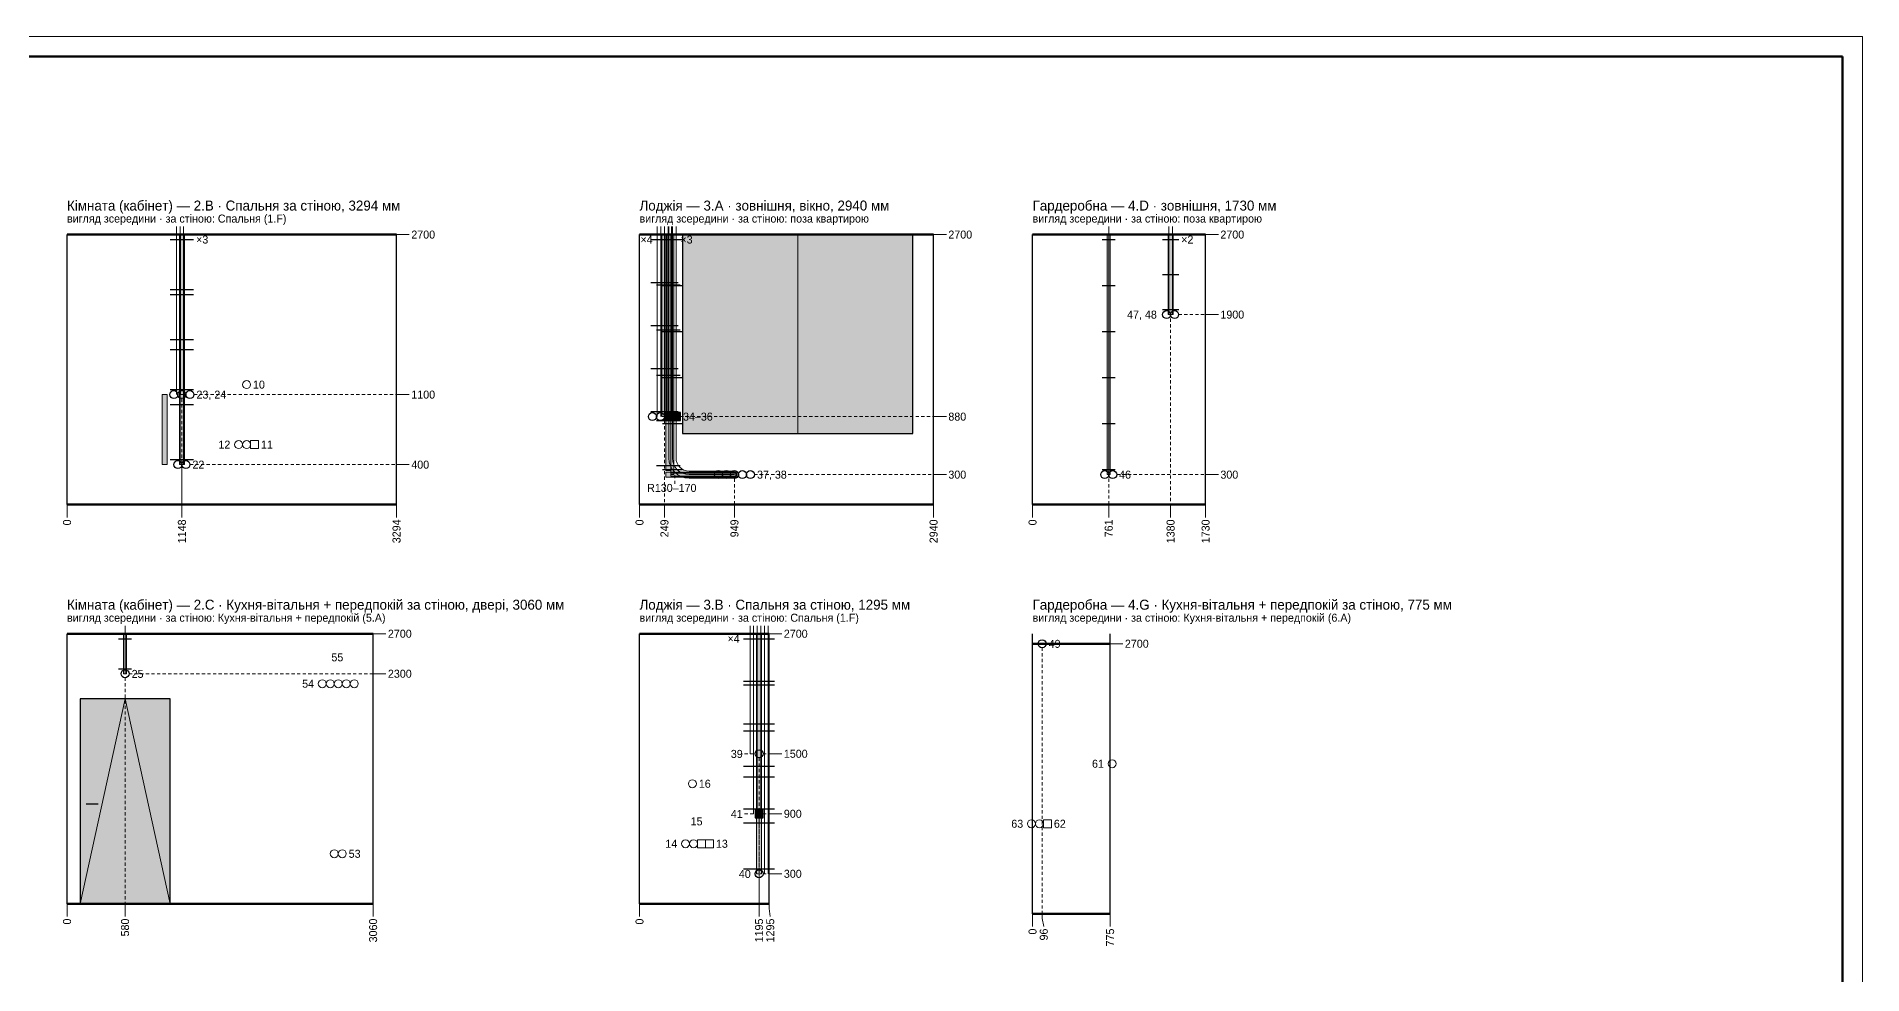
# Paper-space layout '07 Розгортки' of a CAD drawing. Header units: millimetres. Extents: x 0 to 841, y 0 to 594.
# Drawn here: x 384.6 to 841, y 359.6 to 594 of the extents above; entities that cross this region are included whole.
import ezdxf
from ezdxf.enums import TextEntityAlignment as Align

# ---------------------------------------------------------------- set-up
doc = ezdxf.new("R2010")
doc.units = ezdxf.units.MM
doc.layers.add('A-SHEET', color=7, linetype='Continuous')
doc.layers.add('E-ELEV', color=7, linetype='Continuous')
doc.styles.add('PLEX_LIGHT', font='IBMPlexSans-Light.ttf')

psp = doc.layouts.new('07 Розгортки')

# ---------------------------------------------------------------- hatches: boundary and pattern name
at = {"layer": 'E-ELEV', "true_color": 0xe4ded3}
h = psp.add_hatch(color=7, dxfattribs=at)
h.dxf.hatch_style = 1
h.paths.add_polyline_path([(420.33, 487), (421.58, 487), (421.58, 544.5), (420.33, 544.5)])
at = {"layer": 'E-ELEV', "true_color": 0xcfe3f3}
h = psp.add_hatch(color=7, dxfattribs=at)
h.dxf.hatch_style = 1
h.paths.add_polyline_path([(420.58, 504.5), (421.33, 504.5), (421.33, 544.5), (420.58, 544.5)])
at = {"layer": 'E-ELEV', "true_color": 0xe4ded3}
h = psp.add_hatch(color=7, dxfattribs=at)
h.dxf.hatch_style = 1
h.paths.add_polyline_path([(540.93, 499), (542.18, 499), (542.18, 544.5), (540.93, 544.5)])
h = psp.add_hatch(color=7, dxfattribs=at)
h.dxf.hatch_style = 1
h.paths.add_polyline_path([(541.93, 485.5), (543.18, 485.5), (543.18, 544.5), (541.93, 544.5)])
at = {"layer": 'E-ELEV', "true_color": 0xcfe3f3}
h = psp.add_hatch(color=7, dxfattribs=at)
h.dxf.hatch_style = 1
h.paths.add_polyline_path([(543.18, 484.5), (543.93, 484.5), (543.93, 544.5), (543.18, 544.5)])
at = {"layer": 'E-ELEV', "true_color": 0xa9d3f2}
h = psp.add_hatch(color=7, dxfattribs=at)
h.dxf.hatch_style = 1
h.paths.add_polyline_path([(546.06, 494.75), (603.68, 494.75), (603.68, 544.5), (546.06, 544.5)])
at = {"layer": 'E-ELEV', "true_color": 0xe4ded3}
h = psp.add_hatch(color=7, dxfattribs=at)
h.dxf.hatch_style = 1
h.paths.add_polyline_path([(652.22, 484.5), (652.97, 484.5), (652.97, 544.5), (652.22, 544.5)])
h = psp.add_hatch(color=7, dxfattribs=at)
h.dxf.hatch_style = 1
h.paths.add_polyline_path([(667.45, 524.5), (668.7, 524.5), (668.7, 544.5), (667.45, 544.5)])
at = {"layer": 'E-ELEV', "true_color": 0xcfe3f3}
h = psp.add_hatch(color=7, dxfattribs=at)
h.dxf.hatch_style = 1
h.paths.add_polyline_path([(416, 487), (417.25, 487), (417.25, 504.5), (416, 504.5)])
at = {"layer": 'E-ELEV', "true_color": 0xffffff}
h = psp.add_hatch(color=7, dxfattribs=at)
h.dxf.hatch_style = 1
h.paths.add_polyline_path([(541.56, 498), (543.56, 498), (543.56, 500), (541.56, 500)])
h = psp.add_hatch(color=7, dxfattribs=at)
h.dxf.hatch_style = 1
h.paths.add_polyline_path([(543.56, 498), (545.56, 498), (545.56, 500), (543.56, 500)])
at = {"layer": 'E-ELEV', "true_color": 0xe4ded3}
h = psp.add_hatch(color=7, dxfattribs=at)
h.dxf.hatch_style = 1
h.paths.add_polyline_path([(541.93, 483.88), (559.68, 483.88), (559.68, 485.13), (541.93, 485.13)])
at = {"layer": 'E-ELEV', "true_color": 0xcfe3f3}
h = psp.add_hatch(color=7, dxfattribs=at)
h.dxf.hatch_style = 1
h.paths.add_polyline_path([(543.18, 484.13), (559.43, 484.13), (559.43, 484.88), (543.18, 484.88)])
at = {"layer": 'E-ELEV', "true_color": 0xe4ded3}
h = psp.add_hatch(color=7, dxfattribs=at)
h.dxf.hatch_style = 1
h.paths.add_polyline_path([(406.38, 434.74), (407.13, 434.74), (407.13, 444.74), (406.38, 444.74)])
h = psp.add_hatch(color=7, dxfattribs=at)
h.dxf.hatch_style = 1
h.paths.add_polyline_path([(564.58, 384.74), (565.83, 384.74), (565.83, 444.74), (564.58, 444.74)])
h = psp.add_hatch(color=7, dxfattribs=at)
h.dxf.hatch_style = 1
h.paths.add_polyline_path([(564.58, 399.74), (565.83, 399.74), (565.83, 444.74), (564.58, 444.74)])
at = {"layer": 'E-ELEV', "true_color": 0xffffff}
h = psp.add_hatch(color=7, dxfattribs=at)
h.dxf.hatch_style = 1
h.paths.add_polyline_path([(395.5, 377.24), (418, 377.24), (418, 428.49), (395.5, 428.49)])
h = psp.add_hatch(color=7, dxfattribs=at)
h.dxf.hatch_style = 1
h.paths.add_polyline_path([(564.21, 398.74), (566.21, 398.74), (566.21, 400.74), (564.21, 400.74)])

# ---------------------------------------------------------------- linework, layer by layer
at = {"layer": 'A-SHEET', "lineweight": 18}
for p, q in [((841, 594), (0, 594)), ((841, 0), (841, 594))]:
    psp.add_line(p, q, dxfattribs=at)
at = {"layer": 'A-SHEET', "lineweight": 50}
for p, q in [((836, 589), (20, 589)), ((836, 5), (836, 589))]:
    psp.add_line(p, q, dxfattribs=at)
at = {"layer": 'E-ELEV', "lineweight": 50, "true_color": 0x29251f}
for p, q in [((392.25, 544.5), (474.6, 544.5)), ((535.33, 544.5), (608.83, 544.5)), ((633.57, 544.5), (676.82, 544.5)), ((392.25, 477), (474.6, 477)), ((535.33, 477), (608.83, 477)), ((633.57, 477), (676.82, 477)), ((392.25, 444.74), (468.75, 444.74)), ((535.33, 444.74), (567.71, 444.74)), ((633.57, 442.24), (652.95, 442.24)), ((392.25, 377.24), (468.75, 377.24)), ((535.33, 377.24), (567.71, 377.24)), ((633.57, 374.74), (652.95, 374.74))]:
    psp.add_line(p, q, dxfattribs=at)
at = {"layer": 'E-ELEV', "lineweight": 25, "true_color": 0x29251f}
for p, q in [((392.25, 477), (392.25, 544.5)), ((474.6, 477), (474.6, 544.5)), ((535.33, 477), (535.33, 544.5)), ((608.83, 477), (608.83, 544.5)), ((633.57, 477), (633.57, 544.5)), ((676.82, 477), (676.82, 544.5)), ((392.25, 377.24), (392.25, 444.74)), ((468.75, 377.24), (468.75, 444.74)), ((535.33, 377.24), (535.33, 444.74)), ((567.71, 377.24), (567.71, 444.74)), ((633.57, 374.74), (633.57, 444.74)), ((652.95, 374.74), (652.95, 444.74)), ((397, 402.24), (400, 402.24))]:
    psp.add_line(p, q, dxfattribs=at)
at = {"layer": 'E-ELEV', "lineweight": 25, "true_color": 0x29251f, "transparency": 33554559}
for p, q in [((418, 543.25), (423.9, 543.25)), ((538.16, 543.25), (544.96, 543.25)), ((539.61, 543.25), (545.51, 543.25)), ((541.06, 543.25), (546.06, 543.25)), ((651, 543.25), (654.2, 543.25)), ((666.02, 543.25), (670.12, 543.25)), ((666.02, 534.5), (670.12, 534.5)), ((418, 530.75), (423.9, 530.75)), ((418, 529.5), (423.9, 529.5)), ((538.16, 532.5), (544.96, 532.5)), ((539.61, 531.95), (545.51, 531.95)), ((541.06, 531.75), (546.06, 531.75)), ((651, 531.75), (654.2, 531.75)), ((666.02, 525.75), (670.12, 525.75)), ((538.16, 521.75), (544.96, 521.75)), ((539.61, 520.65), (545.51, 520.65)), ((418, 518.25), (423.9, 518.25)), ((418, 515.75), (423.9, 515.75)), ((541.06, 520.25), (546.06, 520.25)), ((651, 520.25), (654.2, 520.25)), ((538.16, 511), (544.96, 511)), ((539.61, 509.35), (545.51, 509.35)), ((541.06, 508.75), (546.06, 508.75)), ((651, 508.75), (654.2, 508.75)), ((418, 505.75), (423.9, 505.75)), ((418, 502), (423.9, 502)), ((538.16, 500.25), (544.96, 500.25)), ((539.61, 498.05), (545.51, 498.05)), ((541.06, 497.25), (546.06, 497.25)), ((651, 497.25), (654.2, 497.25)), ((418, 488.25), (423.9, 488.25)), ((539.61, 486.75), (545.51, 486.75)), ((541.06, 485.75), (546.06, 485.75)), ((651, 485.75), (654.2, 485.75)), ((405.15, 443.49), (408.35, 443.49)), ((561.36, 443.49), (569.06, 443.49)), ((405.15, 435.99), (408.35, 435.99)), ((561.36, 432.86), (569.06, 432.86)), ((561.36, 431.99), (569.06, 431.99)), ((561.36, 422.24), (569.06, 422.24)), ((561.36, 420.49), (569.06, 420.49)), ((561.36, 411.61), (569.06, 411.61)), ((561.36, 408.99), (569.06, 408.99)), ((561.36, 400.99), (569.06, 400.99)), ((561.36, 397.49), (569.06, 397.49)), ((561.36, 385.99), (569.06, 385.99))]:
    psp.add_line(p, q, dxfattribs=at)
at = {"layer": 'E-ELEV', "lineweight": 15, "true_color": 0x29251f}
for p, q in [((419.6, 504.5), (419.6, 546.5)), ((542.66, 488.65), (542.66, 546.5)), ((547.71, 483.6), (559.06, 483.6))]:
    psp.add_line(p, q, dxfattribs=at)
at = {"layer": 'E-ELEV', "lineweight": 15, "true_color": 0x76b7b2}
for p, q in [((420.5, 487), (420.5, 546.5)), ((421.4, 504.5), (421.4, 546.5)), ((421.4, 487), (421.4, 546.5)), ((406.75, 434.74), (406.75, 446.74))]:
    psp.add_line(p, q, dxfattribs=at)
at = {"layer": 'E-ELEV', "lineweight": 13, "true_color": 0x29251f}
for p, q in [((474.6, 544.5), (475.8, 544.5)), ((475.8, 544.5), (477.8, 544.5)), ((574.87, 494.75), (574.87, 544.5)), ((608.83, 544.5), (610.03, 544.5)), ((610.03, 544.5), (612.03, 544.5)), ((676.82, 544.5), (678.02, 544.5)), ((678.02, 544.5), (680.02, 544.5)), ((676.82, 524.5), (678.02, 524.5)), ((678.02, 524.5), (680.02, 524.5)), ((474.6, 504.5), (475.8, 504.5)), ((475.8, 504.5), (477.8, 504.5)), ((608.83, 499), (610.03, 499)), ((610.03, 499), (612.03, 499)), ((474.6, 487), (475.8, 487)), ((475.8, 487), (477.8, 487)), ((608.83, 484.5), (610.03, 484.5)), ((610.03, 484.5), (612.03, 484.5)), ((676.82, 484.5), (678.02, 484.5)), ((678.02, 484.5), (680.02, 484.5)), ((392.25, 477), (392.25, 475.8)), ((392.25, 475.8), (392.25, 473.8)), ((420.95, 477), (420.95, 475.8)), ((420.95, 475.8), (420.95, 473.8)), ((474.6, 477), (474.6, 475.8)), ((474.6, 475.8), (474.6, 473.8)), ((535.33, 477), (535.33, 475.8)), ((535.33, 475.8), (535.33, 473.8)), ((541.56, 477), (541.56, 475.8)), ((541.56, 475.8), (541.56, 473.8)), ((559.06, 477), (559.06, 475.8)), ((559.06, 475.8), (559.06, 473.8)), ((608.83, 477), (608.83, 475.8)), ((608.83, 475.8), (608.83, 473.8)), ((633.57, 477), (633.57, 475.8)), ((633.57, 475.8), (633.57, 473.8)), ((652.6, 477), (652.6, 475.8)), ((652.6, 475.8), (652.6, 473.8)), ((668.07, 477), (668.07, 475.8)), ((668.07, 475.8), (668.07, 473.8)), ((676.82, 477), (676.82, 475.8)), ((676.82, 475.8), (676.82, 473.8)), ((468.75, 444.74), (469.95, 444.74)), ((469.95, 444.74), (471.95, 444.74)), ((567.71, 444.74), (568.91, 444.74)), ((568.91, 444.74), (570.91, 444.74)), ((652.95, 442.24), (654.15, 442.24)), ((654.15, 442.24), (656.15, 442.24)), ((468.75, 434.74), (469.95, 434.74)), ((469.95, 434.74), (471.95, 434.74)), ((567.71, 414.74), (568.91, 414.74)), ((568.91, 414.74), (570.91, 414.74)), ((567.71, 399.74), (568.91, 399.74)), ((568.91, 399.74), (570.91, 399.74)), ((567.71, 384.74), (568.91, 384.74)), ((568.91, 384.74), (570.91, 384.74)), ((392.25, 377.24), (392.25, 376.04)), ((392.25, 376.04), (392.25, 374.04)), ((406.75, 377.24), (406.75, 376.04)), ((406.75, 376.04), (406.75, 374.04)), ((468.75, 377.24), (468.75, 376.04)), ((468.75, 376.04), (468.75, 374.04)), ((535.33, 377.24), (535.33, 376.04)), ((535.33, 376.04), (535.33, 374.04)), ((565.21, 377.24), (565.21, 376.04)), ((565.21, 376.04), (565.21, 374.04)), ((567.71, 377.24), (567.71, 376.04)), ((567.71, 376.04), (568.01, 374.04)), ((633.57, 374.74), (633.57, 373.54)), ((635.97, 374.74), (635.97, 373.54)), ((652.95, 374.74), (652.95, 373.54)), ((633.57, 373.54), (633.57, 371.54)), ((635.97, 373.54), (636.37, 371.54)), ((652.95, 373.54), (652.95, 371.54))]:
    psp.add_line(p, q, dxfattribs=at)
at = {"layer": 'E-ELEV', "lineweight": 15, "true_color": 0xd4a72c}
for p, q in [((539.76, 499), (539.76, 546.5)), ((540.66, 499), (540.66, 546.5))]:
    psp.add_line(p, q, dxfattribs=at)
at = {"layer": 'E-ELEV', "lineweight": 15, "true_color": 0xc9845c}
for p, q in [((541.56, 499), (541.56, 546.5)), ((542.46, 499), (542.46, 546.5)), ((563.86, 399.74), (563.86, 446.74)), ((564.76, 399.74), (564.76, 446.74)), ((565.66, 399.74), (565.66, 446.74))]:
    psp.add_line(p, q, dxfattribs=at)
at = {"layer": 'E-ELEV', "lineweight": 15, "true_color": 0x7f7fc9}
for p, q in [((543.36, 499), (543.36, 546.5)), ((543.56, 488.65), (543.56, 546.5)), ((544.46, 488.65), (544.46, 546.5)), ((547.71, 485.4), (559.06, 485.4)), ((547.71, 484.5), (559.06, 484.5)), ((566.56, 384.74), (566.56, 446.74)), ((567.46, 384.74), (567.46, 446.74))]:
    psp.add_line(p, q, dxfattribs=at)
at = {"layer": 'E-ELEV', "lineweight": 15, "true_color": 0x5f9ed1}
psp.add_line((652.6, 484.5), (652.6, 546.5), dxfattribs=at)
at = {"layer": 'E-ELEV', "lineweight": 15, "true_color": 0xe15759}
psp.add_line((667.62, 524.5), (667.62, 546.5), dxfattribs=at)
at = {"layer": 'E-ELEV', "lineweight": 15, "true_color": 0xa8344f}
psp.add_line((668.52, 524.5), (668.52, 546.5), dxfattribs=at)
at = {"layer": 'E-ELEV', "lineweight": 13, "true_color": 0x9a9288}
for p, q in [((668.07, 523.5), (668.07, 522.7)), ((668.07, 523.5), (668.07, 522.7)), ((668.07, 522.1), (668.07, 521.3)), ((668.07, 522.1), (668.07, 521.3)), ((668.07, 520.7), (668.07, 519.9)), ((668.07, 520.7), (668.07, 519.9)), ((670.07, 524.5), (670.87, 524.5)), ((670.07, 524.5), (670.87, 524.5)), ((671.47, 524.5), (672.27, 524.5)), ((671.47, 524.5), (672.27, 524.5)), ((672.87, 524.5), (673.67, 524.5)), ((672.87, 524.5), (673.67, 524.5)), ((674.27, 524.5), (675.07, 524.5)), ((674.27, 524.5), (675.07, 524.5)), ((675.67, 524.5), (676.47, 524.5)), ((675.67, 524.5), (676.47, 524.5)), ((668.07, 519.3), (668.07, 518.5)), ((668.07, 519.3), (668.07, 518.5)), ((668.07, 517.9), (668.07, 517.1)), ((668.07, 517.9), (668.07, 517.1)), ((668.07, 516.5), (668.07, 515.7)), ((668.07, 516.5), (668.07, 515.7)), ((668.07, 515.1), (668.07, 514.3)), ((668.07, 515.1), (668.07, 514.3)), ((668.07, 513.7), (668.07, 512.9)), ((668.07, 513.7), (668.07, 512.9)), ((668.07, 512.3), (668.07, 511.5)), ((668.07, 512.3), (668.07, 511.5)), ((668.07, 510.9), (668.07, 510.1)), ((668.07, 510.9), (668.07, 510.1)), ((668.07, 509.5), (668.07, 508.7)), ((668.07, 509.5), (668.07, 508.7)), ((668.07, 508.1), (668.07, 507.3)), ((668.07, 508.1), (668.07, 507.3)), ((668.07, 506.7), (668.07, 505.9)), ((668.07, 506.7), (668.07, 505.9)), ((420.95, 503.5), (420.95, 502.7)), ((420.95, 503.5), (420.95, 502.7)), ((420.95, 502.1), (420.95, 501.3)), ((420.95, 502.1), (420.95, 501.3)), ((423.95, 504.5), (424.75, 504.5)), ((423.95, 504.5), (424.75, 504.5)), ((425.35, 504.5), (426.15, 504.5)), ((425.35, 504.5), (426.15, 504.5)), ((426.75, 504.5), (427.55, 504.5)), ((426.75, 504.5), (427.55, 504.5)), ((428.15, 504.5), (428.95, 504.5)), ((428.15, 504.5), (428.95, 504.5)), ((429.55, 504.5), (430.35, 504.5)), ((429.55, 504.5), (430.35, 504.5)), ((430.95, 504.5), (431.75, 504.5)), ((430.95, 504.5), (431.75, 504.5)), ((432.35, 504.5), (433.15, 504.5)), ((432.35, 504.5), (433.15, 504.5)), ((433.75, 504.5), (434.55, 504.5)), ((433.75, 504.5), (434.55, 504.5)), ((435.15, 504.5), (435.95, 504.5)), ((435.15, 504.5), (435.95, 504.5)), ((436.55, 504.5), (437.35, 504.5)), ((436.55, 504.5), (437.35, 504.5)), ((437.95, 504.5), (438.75, 504.5)), ((437.95, 504.5), (438.75, 504.5)), ((439.35, 504.5), (440.15, 504.5)), ((439.35, 504.5), (440.15, 504.5)), ((440.75, 504.5), (441.55, 504.5)), ((440.75, 504.5), (441.55, 504.5)), ((442.15, 504.5), (442.95, 504.5)), ((442.15, 504.5), (442.95, 504.5)), ((443.55, 504.5), (444.35, 504.5)), ((443.55, 504.5), (444.35, 504.5)), ((444.95, 504.5), (445.75, 504.5)), ((444.95, 504.5), (445.75, 504.5)), ((446.35, 504.5), (447.15, 504.5)), ((446.35, 504.5), (447.15, 504.5)), ((447.75, 504.5), (448.55, 504.5)), ((447.75, 504.5), (448.55, 504.5)), ((449.15, 504.5), (449.95, 504.5)), ((449.15, 504.5), (449.95, 504.5)), ((450.55, 504.5), (451.35, 504.5)), ((450.55, 504.5), (451.35, 504.5)), ((451.95, 504.5), (452.75, 504.5)), ((451.95, 504.5), (452.75, 504.5)), ((453.35, 504.5), (454.15, 504.5)), ((453.35, 504.5), (454.15, 504.5)), ((454.75, 504.5), (455.55, 504.5)), ((454.75, 504.5), (455.55, 504.5)), ((456.15, 504.5), (456.95, 504.5)), ((456.15, 504.5), (456.95, 504.5)), ((457.55, 504.5), (458.35, 504.5)), ((457.55, 504.5), (458.35, 504.5)), ((458.95, 504.5), (459.75, 504.5)), ((458.95, 504.5), (459.75, 504.5)), ((460.35, 504.5), (461.15, 504.5)), ((460.35, 504.5), (461.15, 504.5)), ((461.75, 504.5), (462.55, 504.5)), ((461.75, 504.5), (462.55, 504.5)), ((463.15, 504.5), (463.95, 504.5)), ((463.15, 504.5), (463.95, 504.5)), ((464.55, 504.5), (465.35, 504.5)), ((464.55, 504.5), (465.35, 504.5)), ((465.95, 504.5), (466.75, 504.5)), ((465.95, 504.5), (466.75, 504.5)), ((467.35, 504.5), (468.15, 504.5)), ((467.35, 504.5), (468.15, 504.5)), ((468.75, 504.5), (469.55, 504.5)), ((468.75, 504.5), (469.55, 504.5)), ((470.15, 504.5), (470.95, 504.5)), ((470.15, 504.5), (470.95, 504.5)), ((471.55, 504.5), (472.35, 504.5)), ((471.55, 504.5), (472.35, 504.5)), ((472.95, 504.5), (473.75, 504.5)), ((472.95, 504.5), (473.75, 504.5)), ((474.35, 504.5), (474.6, 504.5)), ((474.35, 504.5), (474.6, 504.5)), ((668.07, 505.3), (668.07, 504.5)), ((668.07, 505.3), (668.07, 504.5)), ((668.07, 503.9), (668.07, 503.1)), ((668.07, 503.9), (668.07, 503.1)), ((668.07, 502.5), (668.07, 501.7)), ((668.07, 502.5), (668.07, 501.7)), ((420.95, 500.7), (420.95, 499.9)), ((420.95, 500.7), (420.95, 499.9)), ((420.95, 499.3), (420.95, 498.5)), ((420.95, 499.3), (420.95, 498.5)), ((420.95, 497.9), (420.95, 497.1)), ((420.95, 497.9), (420.95, 497.1)), ((541.56, 498), (541.56, 497.2)), ((541.56, 498), (541.56, 497.2)), ((541.56, 498), (541.56, 497.2)), ((545.56, 499), (546.36, 499)), ((545.56, 499), (546.36, 499)), ((545.56, 499), (546.36, 499)), ((546.96, 499), (547.76, 499)), ((546.96, 499), (547.76, 499)), ((546.96, 499), (547.76, 499)), ((548.36, 499), (549.16, 499)), ((548.36, 499), (549.16, 499)), ((548.36, 499), (549.16, 499)), ((549.76, 499), (550.56, 499)), ((549.76, 499), (550.56, 499)), ((549.76, 499), (550.56, 499)), ((551.16, 499), (551.96, 499)), ((551.16, 499), (551.96, 499)), ((551.16, 499), (551.96, 499)), ((552.56, 499), (553.36, 499)), ((552.56, 499), (553.36, 499)), ((552.56, 499), (553.36, 499)), ((553.96, 499), (554.76, 499)), ((553.96, 499), (554.76, 499)), ((553.96, 499), (554.76, 499)), ((555.36, 499), (556.16, 499)), ((555.36, 499), (556.16, 499)), ((555.36, 499), (556.16, 499)), ((556.76, 499), (557.56, 499)), ((556.76, 499), (557.56, 499)), ((556.76, 499), (557.56, 499)), ((558.16, 499), (558.96, 499)), ((558.16, 499), (558.96, 499)), ((558.16, 499), (558.96, 499)), ((559.56, 499), (560.36, 499)), ((559.56, 499), (560.36, 499)), ((559.56, 499), (560.36, 499)), ((560.96, 499), (561.76, 499)), ((560.96, 499), (561.76, 499)), ((560.96, 499), (561.76, 499)), ((562.36, 499), (563.16, 499)), ((562.36, 499), (563.16, 499)), ((562.36, 499), (563.16, 499)), ((563.76, 499), (564.56, 499)), ((563.76, 499), (564.56, 499)), ((563.76, 499), (564.56, 499)), ((565.16, 499), (565.96, 499)), ((565.16, 499), (565.96, 499)), ((565.16, 499), (565.96, 499)), ((566.56, 499), (567.36, 499)), ((566.56, 499), (567.36, 499)), ((566.56, 499), (567.36, 499)), ((567.96, 499), (568.76, 499)), ((567.96, 499), (568.76, 499)), ((567.96, 499), (568.76, 499)), ((569.36, 499), (570.16, 499)), ((569.36, 499), (570.16, 499)), ((569.36, 499), (570.16, 499)), ((570.76, 499), (571.56, 499)), ((570.76, 499), (571.56, 499)), ((570.76, 499), (571.56, 499)), ((572.16, 499), (572.96, 499)), ((572.16, 499), (572.96, 499)), ((572.16, 499), (572.96, 499)), ((573.56, 499), (574.36, 499)), ((573.56, 499), (574.36, 499)), ((573.56, 499), (574.36, 499)), ((574.96, 499), (575.76, 499)), ((574.96, 499), (575.76, 499)), ((574.96, 499), (575.76, 499)), ((576.36, 499), (577.16, 499)), ((576.36, 499), (577.16, 499)), ((576.36, 499), (577.16, 499)), ((577.76, 499), (578.56, 499)), ((577.76, 499), (578.56, 499)), ((577.76, 499), (578.56, 499)), ((579.16, 499), (579.96, 499)), ((579.16, 499), (579.96, 499)), ((579.16, 499), (579.96, 499)), ((580.56, 499), (581.36, 499)), ((580.56, 499), (581.36, 499)), ((580.56, 499), (581.36, 499)), ((581.96, 499), (582.76, 499)), ((581.96, 499), (582.76, 499)), ((581.96, 499), (582.76, 499)), ((583.36, 499), (584.16, 499)), ((583.36, 499), (584.16, 499)), ((583.36, 499), (584.16, 499)), ((584.76, 499), (585.56, 499)), ((584.76, 499), (585.56, 499)), ((584.76, 499), (585.56, 499)), ((586.16, 499), (586.96, 499)), ((586.16, 499), (586.96, 499)), ((586.16, 499), (586.96, 499)), ((587.56, 499), (588.36, 499)), ((587.56, 499), (588.36, 499)), ((587.56, 499), (588.36, 499)), ((588.96, 499), (589.76, 499)), ((588.96, 499), (589.76, 499)), ((588.96, 499), (589.76, 499)), ((590.36, 499), (591.16, 499)), ((590.36, 499), (591.16, 499)), ((590.36, 499), (591.16, 499)), ((591.76, 499), (592.56, 499)), ((591.76, 499), (592.56, 499)), ((591.76, 499), (592.56, 499)), ((593.16, 499), (593.96, 499)), ((593.16, 499), (593.96, 499)), ((593.16, 499), (593.96, 499)), ((594.56, 499), (595.36, 499)), ((594.56, 499), (595.36, 499)), ((594.56, 499), (595.36, 499)), ((595.96, 499), (596.76, 499)), ((595.96, 499), (596.76, 499)), ((595.96, 499), (596.76, 499)), ((597.36, 499), (598.16, 499)), ((597.36, 499), (598.16, 499)), ((597.36, 499), (598.16, 499)), ((598.76, 499), (599.56, 499)), ((598.76, 499), (599.56, 499)), ((598.76, 499), (599.56, 499)), ((600.16, 499), (600.96, 499)), ((600.16, 499), (600.96, 499)), ((600.16, 499), (600.96, 499)), ((601.56, 499), (602.36, 499)), ((601.56, 499), (602.36, 499)), ((601.56, 499), (602.36, 499)), ((602.96, 499), (603.76, 499)), ((602.96, 499), (603.76, 499)), ((602.96, 499), (603.76, 499)), ((604.36, 499), (605.16, 499)), ((604.36, 499), (605.16, 499)), ((604.36, 499), (605.16, 499)), ((605.76, 499), (606.56, 499)), ((605.76, 499), (606.56, 499)), ((605.76, 499), (606.56, 499)), ((607.16, 499), (607.96, 499)), ((607.16, 499), (607.96, 499)), ((607.16, 499), (607.96, 499)), ((608.56, 499), (608.83, 499)), ((608.56, 499), (608.83, 499)), ((608.56, 499), (608.83, 499)), ((668.07, 501.1), (668.07, 500.3)), ((668.07, 501.1), (668.07, 500.3)), ((668.07, 499.7), (668.07, 498.9)), ((668.07, 499.7), (668.07, 498.9)), ((668.07, 498.3), (668.07, 497.5)), ((668.07, 498.3), (668.07, 497.5)), ((420.95, 496.5), (420.95, 495.7)), ((420.95, 496.5), (420.95, 495.7)), ((420.95, 495.1), (420.95, 494.3)), ((420.95, 495.1), (420.95, 494.3)), ((420.95, 493.7), (420.95, 492.9)), ((420.95, 493.7), (420.95, 492.9)), ((541.56, 496.6), (541.56, 495.8)), ((541.56, 496.6), (541.56, 495.8)), ((541.56, 496.6), (541.56, 495.8)), ((541.56, 495.2), (541.56, 494.4)), ((541.56, 495.2), (541.56, 494.4)), ((541.56, 495.2), (541.56, 494.4)), ((541.56, 493.8), (541.56, 493)), ((541.56, 493.8), (541.56, 493)), ((541.56, 493.8), (541.56, 493)), ((668.07, 496.9), (668.07, 496.1)), ((668.07, 496.9), (668.07, 496.1)), ((668.07, 495.5), (668.07, 494.7)), ((668.07, 495.5), (668.07, 494.7)), ((668.07, 494.1), (668.07, 493.3)), ((668.07, 494.1), (668.07, 493.3)), ((420.95, 492.3), (420.95, 491.5)), ((420.95, 492.3), (420.95, 491.5)), ((420.95, 490.9), (420.95, 490.1)), ((420.95, 490.9), (420.95, 490.1)), ((420.95, 489.5), (420.95, 488.7)), ((420.95, 489.5), (420.95, 488.7)), ((541.56, 492.4), (541.56, 491.6)), ((541.56, 492.4), (541.56, 491.6)), ((541.56, 492.4), (541.56, 491.6)), ((541.56, 491), (541.56, 490.2)), ((541.56, 491), (541.56, 490.2)), ((541.56, 491), (541.56, 490.2)), ((541.56, 489.6), (541.56, 488.8)), ((541.56, 489.6), (541.56, 488.8)), ((541.56, 489.6), (541.56, 488.8)), ((668.07, 492.7), (668.07, 491.9)), ((668.07, 492.7), (668.07, 491.9)), ((668.07, 491.3), (668.07, 490.5)), ((668.07, 491.3), (668.07, 490.5)), ((668.07, 489.9), (668.07, 489.1)), ((668.07, 489.9), (668.07, 489.1)), ((668.07, 488.5), (668.07, 487.7)), ((668.07, 488.5), (668.07, 487.7)), ((420.95, 488.1), (420.95, 487.3)), ((420.95, 488.1), (420.95, 487.3)), ((420.95, 486.7), (420.95, 485.9)), ((420.95, 486.7), (420.95, 485.9)), ((420.95, 486), (420.95, 485.2)), ((420.95, 485.3), (420.95, 484.5)), ((420.95, 485.3), (420.95, 484.5)), ((420.95, 484.6), (420.95, 483.8)), ((420.95, 483.9), (420.95, 483.1)), ((420.95, 483.9), (420.95, 483.1)), ((422.95, 487), (423.75, 487)), ((424.35, 487), (425.15, 487)), ((425.75, 487), (426.55, 487)), ((427.15, 487), (427.95, 487)), ((428.55, 487), (429.35, 487)), ((429.95, 487), (430.75, 487)), ((431.35, 487), (432.15, 487)), ((432.75, 487), (433.55, 487)), ((434.15, 487), (434.95, 487)), ((435.55, 487), (436.35, 487)), ((436.95, 487), (437.75, 487)), ((438.35, 487), (439.15, 487)), ((439.75, 487), (440.55, 487)), ((441.15, 487), (441.95, 487)), ((442.55, 487), (443.35, 487)), ((443.95, 487), (444.75, 487)), ((445.35, 487), (446.15, 487)), ((446.75, 487), (447.55, 487)), ((448.15, 487), (448.95, 487)), ((449.55, 487), (450.35, 487)), ((450.95, 487), (451.75, 487)), ((452.35, 487), (453.15, 487)), ((453.75, 487), (454.55, 487)), ((455.15, 487), (455.95, 487)), ((456.55, 487), (457.35, 487)), ((457.95, 487), (458.75, 487)), ((459.35, 487), (460.15, 487)), ((460.75, 487), (461.55, 487)), ((462.15, 487), (462.95, 487)), ((463.55, 487), (464.35, 487)), ((464.95, 487), (465.75, 487)), ((466.35, 487), (467.15, 487)), ((467.75, 487), (468.55, 487)), ((469.15, 487), (469.95, 487)), ((470.55, 487), (471.35, 487)), ((471.95, 487), (472.75, 487)), ((473.35, 487), (474.15, 487)), ((541.56, 488.2), (541.56, 487.4)), ((541.56, 488.2), (541.56, 487.4)), ((541.56, 488.2), (541.56, 487.4)), ((541.56, 486.8), (541.56, 486)), ((541.56, 486.8), (541.56, 486)), ((541.56, 486.8), (541.56, 486)), ((541.56, 485.4), (541.56, 484.6)), ((541.56, 485.4), (541.56, 484.6)), ((541.56, 485.4), (541.56, 484.6)), ((541.56, 484), (541.56, 483.2)), ((541.56, 484), (541.56, 483.2)), ((541.56, 484), (541.56, 483.2)), ((544.14, 483.58), (544.14, 484.38)), ((564.06, 484.5), (564.86, 484.5)), ((564.06, 484.5), (564.86, 484.5)), ((565.46, 484.5), (566.26, 484.5)), ((565.46, 484.5), (566.26, 484.5)), ((566.86, 484.5), (567.66, 484.5)), ((566.86, 484.5), (567.66, 484.5)), ((568.26, 484.5), (569.06, 484.5)), ((568.26, 484.5), (569.06, 484.5)), ((569.66, 484.5), (570.46, 484.5)), ((569.66, 484.5), (570.46, 484.5)), ((571.06, 484.5), (571.86, 484.5)), ((571.06, 484.5), (571.86, 484.5)), ((572.46, 484.5), (573.26, 484.5)), ((572.46, 484.5), (573.26, 484.5)), ((573.86, 484.5), (574.66, 484.5)), ((573.86, 484.5), (574.66, 484.5)), ((575.26, 484.5), (576.06, 484.5)), ((575.26, 484.5), (576.06, 484.5)), ((576.66, 484.5), (577.46, 484.5)), ((576.66, 484.5), (577.46, 484.5)), ((578.06, 484.5), (578.86, 484.5)), ((578.06, 484.5), (578.86, 484.5)), ((579.46, 484.5), (580.26, 484.5)), ((579.46, 484.5), (580.26, 484.5)), ((580.86, 484.5), (581.66, 484.5)), ((580.86, 484.5), (581.66, 484.5)), ((582.26, 484.5), (583.06, 484.5)), ((582.26, 484.5), (583.06, 484.5)), ((583.66, 484.5), (584.46, 484.5)), ((583.66, 484.5), (584.46, 484.5)), ((585.06, 484.5), (585.86, 484.5)), ((585.06, 484.5), (585.86, 484.5)), ((586.46, 484.5), (587.26, 484.5)), ((586.46, 484.5), (587.26, 484.5)), ((587.86, 484.5), (588.66, 484.5)), ((587.86, 484.5), (588.66, 484.5)), ((589.26, 484.5), (590.06, 484.5)), ((589.26, 484.5), (590.06, 484.5)), ((590.66, 484.5), (591.46, 484.5)), ((590.66, 484.5), (591.46, 484.5)), ((592.06, 484.5), (592.86, 484.5)), ((592.06, 484.5), (592.86, 484.5)), ((593.46, 484.5), (594.26, 484.5)), ((593.46, 484.5), (594.26, 484.5)), ((594.86, 484.5), (595.66, 484.5)), ((594.86, 484.5), (595.66, 484.5)), ((596.26, 484.5), (597.06, 484.5)), ((596.26, 484.5), (597.06, 484.5)), ((597.66, 484.5), (598.46, 484.5)), ((597.66, 484.5), (598.46, 484.5)), ((599.06, 484.5), (599.86, 484.5)), ((599.06, 484.5), (599.86, 484.5)), ((600.46, 484.5), (601.26, 484.5)), ((600.46, 484.5), (601.26, 484.5)), ((601.86, 484.5), (602.66, 484.5)), ((601.86, 484.5), (602.66, 484.5)), ((603.26, 484.5), (604.06, 484.5)), ((603.26, 484.5), (604.06, 484.5)), ((604.66, 484.5), (605.46, 484.5)), ((604.66, 484.5), (605.46, 484.5)), ((606.06, 484.5), (606.86, 484.5)), ((606.06, 484.5), (606.86, 484.5)), ((607.46, 484.5), (608.26, 484.5)), ((607.46, 484.5), (608.26, 484.5)), ((654.6, 484.5), (655.4, 484.5)), ((656, 484.5), (656.8, 484.5)), ((657.4, 484.5), (658.2, 484.5)), ((658.8, 484.5), (659.6, 484.5)), ((660.2, 484.5), (661, 484.5)), ((661.6, 484.5), (662.4, 484.5)), ((663, 484.5), (663.8, 484.5)), ((664.4, 484.5), (665.2, 484.5)), ((665.8, 484.5), (666.6, 484.5)), ((667.2, 484.5), (668, 484.5)), ((668.07, 487.1), (668.07, 486.3)), ((668.07, 487.1), (668.07, 486.3)), ((668.07, 485.7), (668.07, 484.9)), ((668.07, 485.7), (668.07, 484.9)), ((668.07, 484.3), (668.07, 483.5)), ((668.07, 484.3), (668.07, 483.5)), ((668.6, 484.5), (669.4, 484.5)), ((670, 484.5), (670.8, 484.5)), ((671.4, 484.5), (672.2, 484.5)), ((672.8, 484.5), (673.6, 484.5)), ((674.2, 484.5), (675, 484.5)), ((675.6, 484.5), (676.4, 484.5)), ((420.95, 483.2), (420.95, 482.4)), ((420.95, 482.5), (420.95, 481.7)), ((420.95, 482.5), (420.95, 481.7)), ((420.95, 481.8), (420.95, 481)), ((420.95, 481.1), (420.95, 480.3)), ((420.95, 481.1), (420.95, 480.3)), ((420.95, 480.4), (420.95, 479.6)), ((420.95, 479.7), (420.95, 478.9)), ((420.95, 479.7), (420.95, 478.9)), ((541.56, 482.6), (541.56, 481.8)), ((541.56, 482.6), (541.56, 481.8)), ((541.56, 482.6), (541.56, 481.8)), ((541.56, 481.2), (541.56, 480.4)), ((541.56, 481.2), (541.56, 480.4)), ((541.56, 481.2), (541.56, 480.4)), ((541.56, 479.8), (541.56, 479)), ((541.56, 479.8), (541.56, 479)), ((541.56, 479.8), (541.56, 479)), ((544.14, 482.18), (544.14, 482.98)), ((559.06, 483.5), (559.06, 482.7)), ((559.06, 483.5), (559.06, 482.7)), ((559.06, 482.1), (559.06, 481.3)), ((559.06, 482.1), (559.06, 481.3)), ((559.06, 480.7), (559.06, 479.9)), ((559.06, 480.7), (559.06, 479.9)), ((559.06, 479.3), (559.06, 478.5)), ((559.06, 479.3), (559.06, 478.5)), ((652.6, 483.5), (652.6, 482.7)), ((652.6, 482.1), (652.6, 481.3)), ((652.6, 480.7), (652.6, 479.9)), ((652.6, 479.3), (652.6, 478.5)), ((668.07, 482.9), (668.07, 482.1)), ((668.07, 482.9), (668.07, 482.1)), ((668.07, 481.5), (668.07, 480.7)), ((668.07, 481.5), (668.07, 480.7)), ((668.07, 480.1), (668.07, 479.3)), ((668.07, 480.1), (668.07, 479.3)), ((420.95, 479), (420.95, 478.2)), ((420.95, 478.3), (420.95, 477.5)), ((420.95, 478.3), (420.95, 477.5)), ((420.95, 477.6), (420.95, 477)), ((541.56, 478.4), (541.56, 477.6)), ((541.56, 478.4), (541.56, 477.6)), ((541.56, 478.4), (541.56, 477.6)), ((541.56, 477), (541.56, 477)), ((541.56, 477), (541.56, 477)), ((541.56, 477), (541.56, 477)), ((559.06, 477.9), (559.06, 477.1)), ((559.06, 477.9), (559.06, 477.1)), ((652.6, 477.9), (652.6, 477.1)), ((668.07, 478.7), (668.07, 477.9)), ((668.07, 478.7), (668.07, 477.9)), ((668.07, 477.3), (668.07, 477)), ((668.07, 477.3), (668.07, 477)), ((635.97, 441.24), (635.97, 440.44)), ((635.97, 439.84), (635.97, 439.04)), ((635.97, 438.44), (635.97, 437.64)), ((636.97, 442.24), (637.77, 442.24)), ((638.37, 442.24), (639.17, 442.24)), ((639.77, 442.24), (640.57, 442.24)), ((641.17, 442.24), (641.97, 442.24)), ((642.57, 442.24), (643.37, 442.24)), ((643.97, 442.24), (644.77, 442.24)), ((645.37, 442.24), (646.17, 442.24)), ((646.77, 442.24), (647.57, 442.24)), ((648.17, 442.24), (648.97, 442.24)), ((649.57, 442.24), (650.37, 442.24)), ((650.97, 442.24), (651.77, 442.24)), ((652.37, 442.24), (652.95, 442.24)), ((406.75, 433.74), (406.75, 432.94)), ((407.75, 434.74), (408.55, 434.74)), ((409.15, 434.74), (409.95, 434.74)), ((410.55, 434.74), (411.35, 434.74)), ((411.95, 434.74), (412.75, 434.74)), ((413.35, 434.74), (414.15, 434.74)), ((414.75, 434.74), (415.55, 434.74)), ((416.15, 434.74), (416.95, 434.74)), ((417.55, 434.74), (418.35, 434.74)), ((418.95, 434.74), (419.75, 434.74)), ((420.35, 434.74), (421.15, 434.74)), ((421.75, 434.74), (422.55, 434.74)), ((423.15, 434.74), (423.95, 434.74)), ((424.55, 434.74), (425.35, 434.74)), ((425.95, 434.74), (426.75, 434.74)), ((427.35, 434.74), (428.15, 434.74)), ((428.75, 434.74), (429.55, 434.74)), ((430.15, 434.74), (430.95, 434.74)), ((431.55, 434.74), (432.35, 434.74)), ((432.95, 434.74), (433.75, 434.74)), ((434.35, 434.74), (435.15, 434.74)), ((435.75, 434.74), (436.55, 434.74)), ((437.15, 434.74), (437.95, 434.74)), ((438.55, 434.74), (439.35, 434.74)), ((439.95, 434.74), (440.75, 434.74)), ((441.35, 434.74), (442.15, 434.74)), ((442.75, 434.74), (443.55, 434.74)), ((444.15, 434.74), (444.95, 434.74)), ((445.55, 434.74), (446.35, 434.74)), ((446.95, 434.74), (447.75, 434.74)), ((448.35, 434.74), (449.15, 434.74)), ((449.75, 434.74), (450.55, 434.74)), ((451.15, 434.74), (451.95, 434.74)), ((452.55, 434.74), (453.35, 434.74)), ((453.95, 434.74), (454.75, 434.74)), ((455.35, 434.74), (456.15, 434.74)), ((456.75, 434.74), (457.55, 434.74)), ((458.15, 434.74), (458.95, 434.74)), ((459.55, 434.74), (460.35, 434.74)), ((460.95, 434.74), (461.75, 434.74)), ((462.35, 434.74), (463.15, 434.74)), ((463.75, 434.74), (464.55, 434.74)), ((465.15, 434.74), (465.95, 434.74)), ((466.55, 434.74), (467.35, 434.74)), ((467.95, 434.74), (468.75, 434.74)), ((635.97, 437.04), (635.97, 436.24)), ((635.97, 435.64), (635.97, 434.84)), ((635.97, 434.24), (635.97, 433.44)), ((406.75, 432.34), (406.75, 431.54)), ((406.75, 430.94), (406.75, 430.14)), ((406.75, 429.54), (406.75, 428.74)), ((635.97, 432.84), (635.97, 432.04)), ((635.97, 431.44), (635.97, 430.64)), ((635.97, 430.04), (635.97, 429.24)), ((406.75, 428.14), (406.75, 427.34)), ((406.75, 426.74), (406.75, 425.94)), ((406.75, 425.34), (406.75, 424.54)), ((635.97, 428.64), (635.97, 427.84)), ((635.97, 427.24), (635.97, 426.44)), ((635.97, 425.84), (635.97, 425.04)), ((635.97, 424.44), (635.97, 423.64)), ((406.75, 423.94), (406.75, 423.14)), ((406.75, 422.54), (406.75, 421.74)), ((406.75, 421.14), (406.75, 420.34)), ((635.97, 423.04), (635.97, 422.24)), ((635.97, 421.64), (635.97, 420.84)), ((635.97, 420.24), (635.97, 419.44)), ((406.75, 419.74), (406.75, 418.94)), ((406.75, 418.34), (406.75, 417.54)), ((406.75, 416.94), (406.75, 416.14)), ((406.75, 415.54), (406.75, 414.74)), ((635.97, 418.84), (635.97, 418.04)), ((635.97, 417.44), (635.97, 416.64)), ((635.97, 416.04), (635.97, 415.24)), ((406.75, 414.14), (406.75, 413.34)), ((406.75, 412.74), (406.75, 411.94)), ((406.75, 411.34), (406.75, 410.54)), ((561.6, 414.7), (562.4, 414.7)), ((563, 414.7), (563.8, 414.7)), ((565.21, 413.74), (565.21, 412.94)), ((565.21, 412.34), (565.21, 411.54)), ((565.21, 410.94), (565.21, 410.14)), ((566.21, 414.74), (567.01, 414.74)), ((567.61, 414.74), (567.71, 414.74)), ((635.97, 414.64), (635.97, 413.84)), ((635.97, 413.24), (635.97, 412.44)), ((635.97, 411.84), (635.97, 411.04)), ((406.75, 409.94), (406.75, 409.14)), ((406.75, 408.54), (406.75, 407.74)), ((406.75, 407.14), (406.75, 406.34)), ((565.21, 409.54), (565.21, 408.74)), ((565.21, 408.14), (565.21, 407.34)), ((565.21, 406.74), (565.21, 405.94)), ((635.97, 410.44), (635.97, 409.64)), ((635.97, 409.04), (635.97, 408.24)), ((635.97, 407.64), (635.97, 406.84)), ((635.97, 406.24), (635.97, 405.44)), ((406.75, 405.74), (406.75, 404.94)), ((406.75, 404.34), (406.75, 403.54)), ((406.75, 402.94), (406.75, 402.14)), ((565.21, 405.34), (565.21, 404.54)), ((565.21, 403.94), (565.21, 403.14)), ((565.21, 402.54), (565.21, 401.74)), ((635.97, 404.84), (635.97, 404.04)), ((635.97, 403.44), (635.97, 402.64)), ((635.97, 402.04), (635.97, 401.24)), ((406.75, 401.54), (406.75, 400.74)), ((406.75, 400.14), (406.75, 399.34)), ((406.75, 398.74), (406.75, 397.94)), ((406.75, 397.34), (406.75, 396.54)), ((561.6, 399.7), (562.4, 399.7)), ((563, 399.7), (563.8, 399.7)), ((565.21, 401.14), (565.21, 400.34)), ((565.21, 399.74), (565.21, 398.94)), ((565.21, 398.74), (565.21, 397.94)), ((565.21, 398.34), (565.21, 397.54)), ((565.21, 397.34), (565.21, 396.54)), ((566.21, 399.74), (567.01, 399.74)), ((567.61, 399.74), (567.71, 399.74)), ((635.97, 400.64), (635.97, 399.84)), ((635.97, 399.24), (635.97, 398.44)), ((635.97, 397.84), (635.97, 397.04)), ((406.75, 395.94), (406.75, 395.14)), ((406.75, 394.54), (406.75, 393.74)), ((406.75, 393.14), (406.75, 392.34)), ((565.21, 396.94), (565.21, 396.14)), ((565.21, 395.94), (565.21, 395.14)), ((565.21, 395.54), (565.21, 394.74)), ((565.21, 394.54), (565.21, 393.74)), ((565.21, 394.14), (565.21, 393.34)), ((565.21, 393.14), (565.21, 392.34)), ((565.21, 392.74), (565.21, 391.94)), ((635.97, 396.44), (635.97, 395.64)), ((635.97, 395.04), (635.97, 394.24)), ((635.97, 393.64), (635.97, 392.84)), ((406.75, 391.74), (406.75, 390.94)), ((406.75, 390.34), (406.75, 389.54)), ((406.75, 388.94), (406.75, 388.14)), ((565.21, 391.74), (565.21, 390.94)), ((565.21, 391.34), (565.21, 390.54)), ((565.21, 390.34), (565.21, 389.54)), ((565.21, 389.94), (565.21, 389.14)), ((565.21, 388.94), (565.21, 388.14)), ((565.21, 388.54), (565.21, 387.74)), ((635.97, 392.24), (635.97, 391.44)), ((635.97, 390.84), (635.97, 390.04)), ((635.97, 389.44), (635.97, 388.64)), ((635.97, 388.04), (635.97, 387.24)), ((406.75, 387.54), (406.75, 386.74)), ((406.75, 386.14), (406.75, 385.34)), ((406.75, 384.74), (406.75, 383.94)), ((565.21, 387.54), (565.21, 386.74)), ((565.21, 387.14), (565.21, 386.34)), ((565.21, 386.14), (565.21, 385.34)), ((565.21, 385.74), (565.21, 384.94)), ((565.21, 384.74), (565.21, 383.94)), ((565.21, 384.34), (565.21, 383.54)), ((565.21, 383.74), (565.21, 382.94)), ((566.21, 384.74), (567.01, 384.74)), ((567.61, 384.74), (567.71, 384.74)), ((635.97, 386.64), (635.97, 385.84)), ((635.97, 385.24), (635.97, 384.44)), ((635.97, 383.84), (635.97, 383.04)), ((406.75, 383.34), (406.75, 382.54)), ((406.75, 381.94), (406.75, 381.14)), ((406.75, 380.54), (406.75, 379.74)), ((406.75, 379.14), (406.75, 378.34)), ((565.21, 383.34), (565.21, 382.54)), ((565.21, 382.94), (565.21, 382.14)), ((565.21, 382.34), (565.21, 381.54)), ((565.21, 381.94), (565.21, 381.14)), ((565.21, 381.54), (565.21, 380.74)), ((565.21, 380.94), (565.21, 380.14)), ((565.21, 380.54), (565.21, 379.74)), ((565.21, 380.14), (565.21, 379.34)), ((565.21, 379.54), (565.21, 378.74)), ((565.21, 379.14), (565.21, 378.34)), ((635.97, 382.44), (635.97, 381.64)), ((635.97, 381.04), (635.97, 380.24)), ((635.97, 379.64), (635.97, 378.84)), ((406.75, 377.74), (406.75, 377.24)), ((565.21, 378.74), (565.21, 377.94)), ((565.21, 378.14), (565.21, 377.34)), ((565.21, 377.74), (565.21, 377.24)), ((565.21, 377.34), (565.21, 377.24)), ((635.97, 378.24), (635.97, 377.44)), ((635.97, 376.84), (635.97, 376.04)), ((635.97, 375.44), (635.97, 374.74))]:
    psp.add_line(p, q, dxfattribs=at)
at = {"layer": 'E-ELEV', "lineweight": 15, "true_color": 0x3f6fb5}
psp.add_line((562.96, 414.74), (562.96, 446.74), dxfattribs=at)
at = {"layer": 'E-ELEV', "lineweight": 13, "true_color": 0xd9d3c8}
for p in [(395.5, 377.24), (418, 377.24)]:
    psp.add_line(p, (406.75, 428.49), dxfattribs=at)
at = {"layer": 'E-ELEV', "lineweight": 13, "true_color": 0x9a9288}
for points in [[(420.33, 487), (421.58, 487), (421.58, 544.5), (420.33, 544.5)], [(420.58, 504.5), (421.33, 504.5), (421.33, 544.5), (420.58, 544.5)], [(540.93, 499), (542.18, 499), (542.18, 544.5), (540.93, 544.5)], [(541.93, 485.5), (543.18, 485.5), (543.18, 544.5), (541.93, 544.5)], [(543.18, 484.5), (543.93, 484.5), (543.93, 544.5), (543.18, 544.5)], [(652.22, 484.5), (652.97, 484.5), (652.97, 544.5), (652.22, 544.5)], [(667.45, 524.5), (668.7, 524.5), (668.7, 544.5), (667.45, 544.5)], [(416, 487), (417.25, 487), (417.25, 504.5), (416, 504.5)], [(541.93, 483.88), (559.68, 483.88), (559.68, 485.13), (541.93, 485.13)], [(543.18, 484.13), (559.43, 484.13), (559.43, 484.88), (543.18, 484.88)], [(406.38, 434.74), (407.13, 434.74), (407.13, 444.74), (406.38, 444.74)], [(564.58, 384.74), (565.83, 384.74), (565.83, 444.74), (564.58, 444.74)], [(564.58, 399.74), (565.83, 399.74), (565.83, 444.74), (564.58, 444.74)]]:
    psp.add_lwpolyline(points, close=True, dxfattribs=at)
at = {"layer": 'E-ELEV', "lineweight": 25, "true_color": 0x29251f}
for points in [[(546.06, 494.75), (603.68, 494.75), (603.68, 544.5), (546.06, 544.5)], [(541.56, 498), (543.56, 498), (543.56, 500), (541.56, 500)], [(543.56, 498), (545.56, 498), (545.56, 500), (543.56, 500)], [(395.5, 377.24), (418, 377.24), (418, 428.49), (395.5, 428.49)], [(564.21, 398.74), (566.21, 398.74), (566.21, 400.74), (564.21, 400.74)]]:
    psp.add_lwpolyline(points, close=True, dxfattribs=at)
at = {"layer": 'E-ELEV', "lineweight": 13, "true_color": 0xb0a99d}
for points in [[(438.13, 491), (440.13, 491), (440.13, 493), (438.13, 493)], [(636.3, 396.24), (638.3, 396.24), (638.3, 398.24), (636.3, 398.24)], [(549.83, 391.24), (551.83, 391.24), (551.83, 393.24), (549.83, 393.24)], [(551.83, 391.24), (553.83, 391.24), (553.83, 393.24), (551.83, 393.24)]]:
    psp.add_lwpolyline(points, close=True, dxfattribs=at)
at = {"layer": 'E-ELEV', "lineweight": 25, "true_color": 0x29251f}
for centre in [(667.07, 524.5), (669.07, 524.5), (418.95, 504.5), (420.95, 504.5), (538.56, 499), (540.56, 499), (419.95, 487), (421.95, 487), (555.06, 484.5), (557.06, 484.5), (559.06, 484.5), (561.06, 484.5), (651.6, 484.5), (653.6, 484.5), (635.97, 442.24), (406.75, 434.74), (565.21, 414.74), (565.21, 384.74)]:
    psp.add_circle(centre, 1, dxfattribs=at)
at = {"layer": 'E-ELEV', "lineweight": 13, "true_color": 0xb0a99d}
for centre in [(437.13, 507), (435.13, 492), (437.13, 492), (456.05, 432.24), (458.05, 432.24), (460.05, 432.24), (462.05, 432.24), (464.05, 432.24), (653.47, 412.24), (548.56, 407.24), (633.3, 397.24), (635.3, 397.24), (546.83, 392.24), (548.83, 392.24), (459.05, 389.74), (461.05, 389.74)]:
    psp.add_circle(centre, 1, dxfattribs=at)
at = {"layer": 'E-ELEV', "lineweight": 25, "true_color": 0x1f6fb2}
for centre in [(422.95, 504.5), (563.06, 484.5)]:
    psp.add_circle(centre, 1, dxfattribs=at)
at = {"layer": 'E-ELEV', "lineweight": 15, "true_color": 0x29251f}
psp.add_arc((547.71, 488.65), 5.05, 180, 270, dxfattribs=at)
at = {"layer": 'E-ELEV', "lineweight": 15, "true_color": 0x7f7fc9}
for radius in [4.15, 3.25]:
    psp.add_arc((547.71, 488.65), radius, 180, 270, dxfattribs=at)

# ---------------------------------------------------------------- texts
at = {"layer": 'E-ELEV', "true_color": 0x29251f, "style": 'PLEX_LIGHT'}
for s, height, p in [('Кімната (кабінет) — 2.B · Спальня за стіною, 3294 мм', 2.5, (392.25, 551.75)), ('Лоджія — 3.A · зовнішня, вікно, 2940 мм', 2.5, (535.33, 551.75)), ('Гардеробна — 4.D · зовнішня, 1730 мм', 2.5, (633.57, 551.75)), ('вигляд зсередини · за стіною: Спальня (1.F)', 2, (392.25, 548.5)), ('вигляд зсередини · за стіною: поза квартирою', 2, (535.33, 548.5)), ('вигляд зсередини · за стіною: поза квартирою', 2, (633.57, 548.5)), ('×3', 2, (424.5, 543.25)), ('2700', 2, (478.3, 544.5)), ('×4', 2, (535.57, 543.25)), ('×3', 2, (545.56, 543.25)), ('2700', 2, (612.53, 544.5)), ('×2', 2, (670.72, 543.25)), ('2700', 2, (680.52, 544.5)), ('47, 48', 2, (657.2, 524.5)), ('1900', 2, (680.52, 524.5)), ('23, 24', 2, (424.6, 504.5)), ('1100', 2, (478.3, 504.5)), ('34–36', 2, (546.2, 499)), ('880', 2, (612.53, 499)), ('22', 2, (423.6, 487)), ('400', 2, (478.3, 487)), ('37, 38', 2, (564.7, 484.5)), ('300', 2, (612.53, 484.5)), ('46', 2, (655.2, 484.5)), ('300', 2, (680.52, 484.5)), ('R130–170', 2, (537.23, 481.18)), ('Кімната (кабінет) — 2.C · Кухня-вітальня + передпокій за стіною, двері, 3060 мм', 2.5, (392.25, 451.99)), ('Лоджія — 3.B · Спальня за стіною, 1295 мм', 2.5, (535.33, 451.99)), ('Гардеробна — 4.G · Кухня-вітальня + передпокій за стіною, 775 мм', 2.5, (633.57, 451.99)), ('вигляд зсередини · за стіною: Кухня-вітальня + передпокій (5.A)', 2, (392.25, 448.74)), ('вигляд зсередини · за стіною: Спальня (1.F)', 2, (535.33, 448.74)), ('вигляд зсередини · за стіною: Кухня-вітальня + передпокій (6.A)', 2, (633.57, 448.74)), ('2700', 2, (472.45, 444.74)), ('×4', 2, (557.32, 443.49)), ('2700', 2, (571.41, 444.74)), ('49', 2, (637.6, 442.2)), ('2700', 2, (656.65, 442.24)), ('25', 2, (408.4, 434.7)), ('2300', 2, (472.45, 434.74)), ('39', 2, (558.16, 414.7)), ('1500', 2, (571.41, 414.74)), ('41', 2, (558.16, 399.7)), ('900', 2, (571.41, 399.74)), ('40', 2, (560.16, 384.7)), ('300', 2, (571.41, 384.74))]:
    psp.add_text(s, height=height, dxfattribs=at).set_placement(p, align=Align.MIDDLE_LEFT)
at = {"layer": 'E-ELEV', "true_color": 0xb0a99d, "style": 'PLEX_LIGHT'}
for s, p in [('10', (438.73, 507)), ('12', (430.09, 492)), ('11', (440.73, 492)), ('55', (458.33, 438.84)), ('54', (451.01, 432.24)), ('61', (648.43, 412.24)), ('16', (550.16, 407.24)), ('15', (548.11, 397.84)), ('63', (628.26, 397.24)), ('62', (638.9, 397.24)), ('14', (541.79, 392.24)), ('13', (554.43, 392.24)), ('53', (462.65, 389.74))]:
    psp.add_text(s, height=2, dxfattribs=at).set_placement(p, align=Align.MIDDLE_LEFT)
at = {"layer": 'E-ELEV', "true_color": 0x29251f, "style": 'PLEX_LIGHT'}
for s, p in [('0', (392.25, 473.3)), ('1148', (420.95, 473.3)), ('3294', (474.6, 473.3)), ('0', (535.33, 473.3)), ('249', (541.56, 473.3)), ('949', (559.06, 473.3)), ('2940', (608.83, 473.3)), ('0', (633.57, 473.3)), ('761', (652.6, 473.3)), ('1380', (668.07, 473.3)), ('1730', (676.82, 473.3)), ('0', (392.25, 373.54)), ('580', (406.75, 373.54)), ('3060', (468.75, 373.54)), ('0', (535.33, 373.54)), ('1195', (565.21, 373.54)), ('1295', (568.01, 373.54)), ('0', (633.57, 371.04)), ('96', (636.37, 371.04)), ('775', (652.95, 371.04))]:
    psp.add_text(s, height=2, rotation=90, dxfattribs=at).set_placement(p, align=Align.MIDDLE_RIGHT)

doc.saveas('drawing.dxf')
